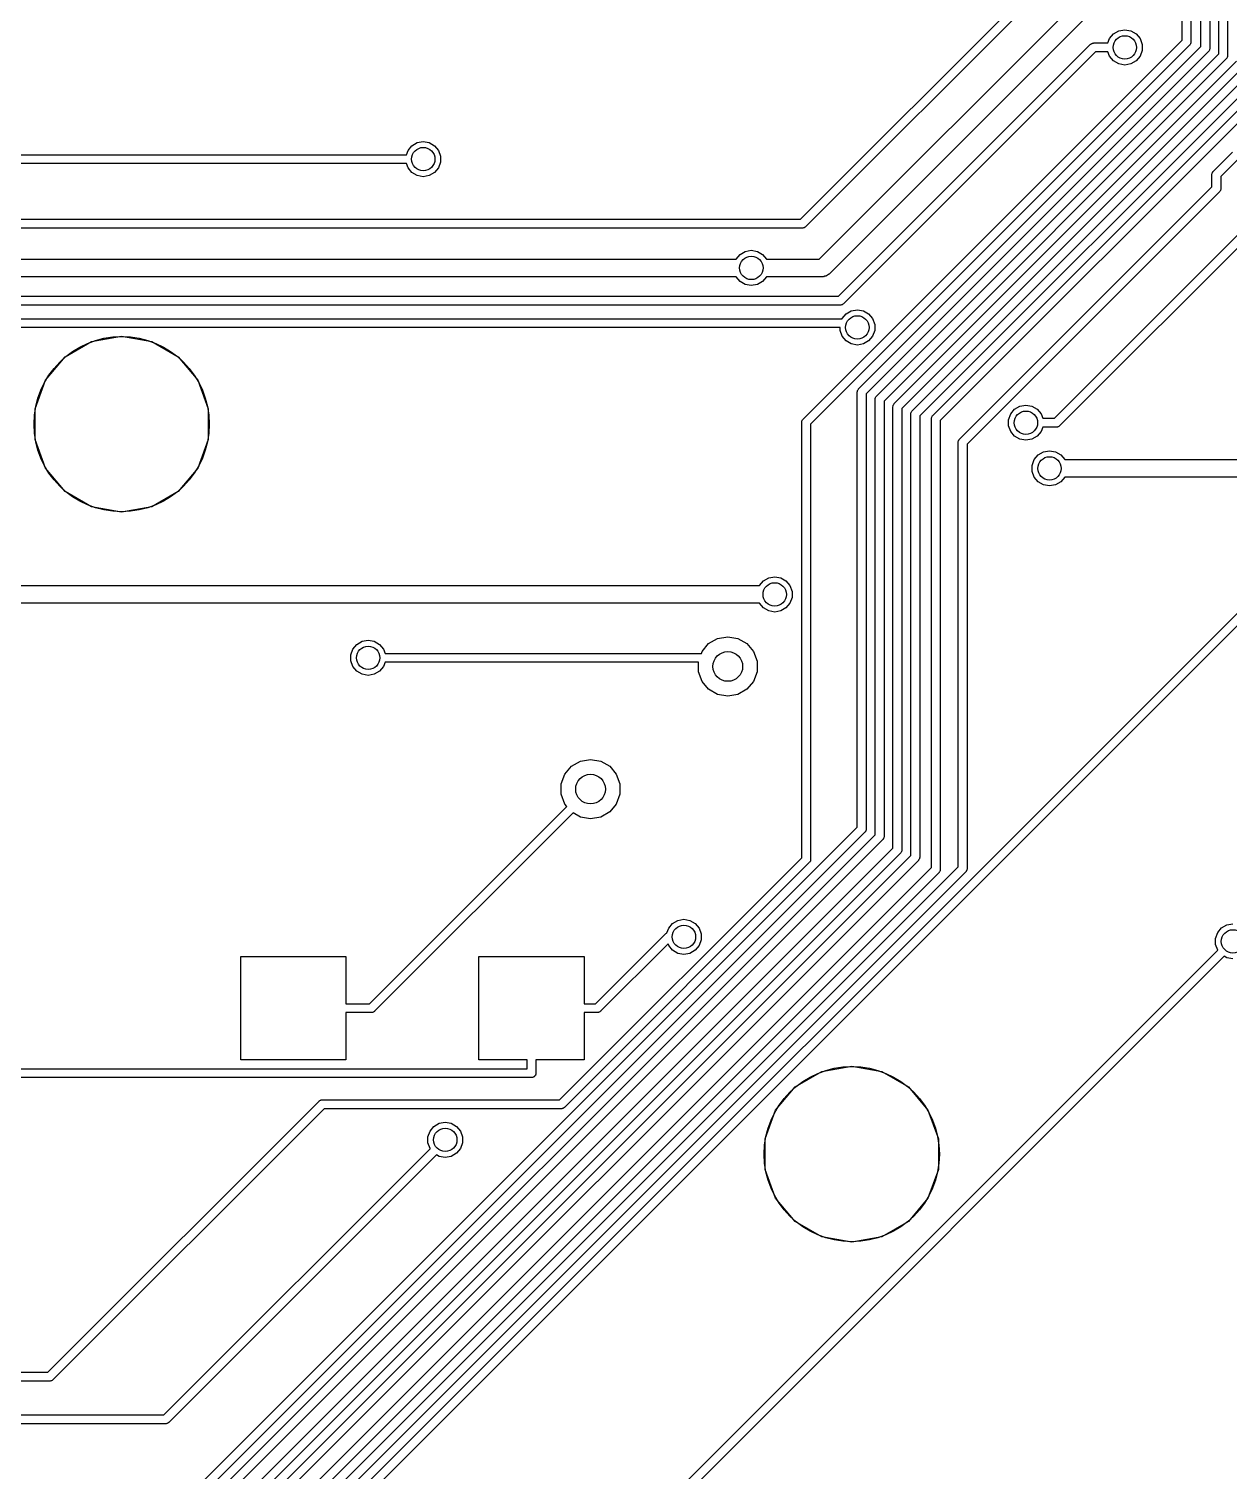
# Model space of a CAD drawing. Extents: x 0 to 100, y -163 to 0.
# Drawn here: x 23.41 to 43.96, y -130.43 to -105.73 of the extents above; entities that cross this region are included whole.
import ezdxf

# ---------------------------------------------------------------- set-up
doc = ezdxf.new("R2010")
doc.units = 0
doc.header["$MEASUREMENT"] = 0
doc.layers.add('BLACK', color=7, linetype='CONTINUOUS')

msp = doc.modelspace()

# ---------------------------------------------------------------- linework, layer by layer
at = {"layer": 'Black'}
for p, q in [((43.476, -106.035), (43.476, -96.3894)), ((43.6284, -96.4209), (43.6284, -106.066)), ((43.7808, -106.161), (43.7808, -96.5156)), ((43.9332, -96.5472), (43.9332, -106.193)), ((36.6228, -108.991), (41.6823, -103.931)), ((41.8124, -104.017), (36.7083, -109.121)), ((43.153, -105.927), (43.153, -104.305)), ((43.3054, -104.337), (43.3054, -105.958)), ((36.9438, -109.675), (42.0849, -104.534)), ((42.2972, -104.746), (37.112, -109.931)), ((36.6645, -112.415), (43.153, -105.927)), ((41.8858, -105.973), (41.9129, -105.899)), ((41.9129, -105.899), (41.9801, -105.819)), ((41.9801, -105.819), (42.0707, -105.767)), ((42.0707, -105.767), (42.1737, -105.748)), ((42.1737, -105.748), (42.2767, -105.767)), ((42.2767, -105.767), (42.3673, -105.819)), ((42.3673, -105.819), (42.4345, -105.899)), ((42.4345, -105.899), (42.4703, -105.997)), ((43.2831, -106.012), (36.7946, -112.501)), ((37.2745, -110.309), (41.5878, -105.996)), ((41.6733, -106.126), (37.36, -110.439)), ((37.6167, -111.894), (43.476, -106.035)), ((43.606, -106.12), (37.7468, -111.979)), ((37.9218, -112.02), (43.7808, -106.161)), ((41.5878, -105.996), (41.5906, -105.994)), ((41.5906, -105.994), (41.5927, -105.991)), ((41.5927, -105.991), (41.6013, -105.986)), ((41.6013, -105.986), (41.6095, -105.98)), ((41.6095, -105.98), (41.6127, -105.98)), ((41.6127, -105.98), (41.6156, -105.978)), ((41.6156, -105.978), (41.6254, -105.976)), ((41.6254, -105.976), (41.6351, -105.974)), ((41.6351, -105.974), (41.6384, -105.974)), ((41.6384, -105.974), (41.6417, -105.973)), ((41.6417, -105.973), (41.8858, -105.973)), ((41.8858, -106.126), (41.6733, -106.126)), ((41.9129, -106.2), (41.8858, -106.126)), ((42.4703, -106.102), (42.4345, -106.2)), ((42.4703, -105.997), (42.4703, -106.102)), ((43.285, -106.009), (43.2831, -106.012)), ((43.2876, -106.007), (43.285, -106.009)), ((43.2926, -105.999), (43.2876, -106.007)), ((43.2983, -105.99), (43.2926, -105.999)), ((43.2991, -105.987), (43.2983, -105.99)), ((43.3008, -105.984), (43.2991, -105.987)), ((43.3025, -105.974), (43.3008, -105.984)), ((43.3051, -105.965), (43.3025, -105.974)), ((43.3054, -105.958), (43.3048, -105.961)), ((43.3048, -105.961), (43.3051, -105.965)), ((43.608, -106.117), (43.606, -106.12)), ((43.6105, -106.115), (43.608, -106.117)), ((43.6155, -106.107), (43.6105, -106.115)), ((43.6212, -106.099), (43.6155, -106.107)), ((43.6221, -106.095), (43.6212, -106.099)), ((43.6238, -106.092), (43.6221, -106.095)), ((43.6255, -106.083), (43.6238, -106.092)), ((43.6281, -106.073), (43.6255, -106.083)), ((43.6284, -106.066), (43.6278, -106.07)), ((43.6278, -106.07), (43.6281, -106.073)), ((43.9332, -106.193), (43.9326, -106.196)), ((43.9326, -106.196), (43.9329, -106.199)), ((43.9108, -106.246), (38.0519, -112.105)), ((38.2269, -112.146), (44.0856, -106.287)), ((44.2157, -106.373), (38.357, -112.231)), ((38.5321, -112.274), (44.3904, -106.416)), ((41.9801, -106.28), (41.9129, -106.2)), ((42.0707, -106.332), (41.9801, -106.28)), ((42.1737, -106.351), (42.0707, -106.332)), ((42.2767, -106.332), (42.1737, -106.351)), ((42.3673, -106.28), (42.2767, -106.332)), ((42.4345, -106.2), (42.3673, -106.28)), ((43.9128, -106.244), (43.9108, -106.246)), ((43.9153, -106.242), (43.9128, -106.244)), ((43.9203, -106.233), (43.9153, -106.242)), ((43.926, -106.225), (43.9203, -106.233)), ((43.9269, -106.222), (43.926, -106.225)), ((43.9286, -106.219), (43.9269, -106.222)), ((43.9303, -106.209), (43.9286, -106.219)), ((43.9329, -106.199), (43.9303, -106.209)), ((44.5205, -106.501), (38.6622, -112.359)), ((38.8851, -112.352), (44.6952, -106.542)), ((44.8253, -106.628), (39.0152, -112.438)), ((30.0609, -107.679), (30.1639, -107.661)), ((30.1639, -107.661), (30.2669, -107.679)), ((17.7412, -107.886), (29.876, -107.886)), ((29.876, -107.886), (29.9031, -107.812)), ((29.9031, -107.812), (29.9703, -107.732)), ((29.9703, -107.732), (30.0609, -107.679)), ((30.2669, -107.679), (30.3575, -107.732)), ((30.3575, -107.732), (30.4247, -107.812)), ((30.4247, -107.812), (30.4605, -107.91)), ((30.4605, -107.91), (30.4605, -108.015)), ((43.6878, -108.172), (44.0172, -107.843)), ((29.876, -108.039), (17.7728, -108.039)), ((29.9031, -108.113), (29.876, -108.039)), ((29.9703, -108.193), (29.9031, -108.113)), ((30.4247, -108.113), (30.3575, -108.193)), ((30.4605, -108.015), (30.4247, -108.113)), ((43.6859, -108.175), (43.6878, -108.172)), ((44.1027, -107.973), (43.8179, -108.258)), ((30.0609, -108.245), (29.9703, -108.193)), ((30.1639, -108.264), (30.0609, -108.245)), ((30.2669, -108.245), (30.1639, -108.264)), ((30.3575, -108.193), (30.2669, -108.245)), ((43.6655, -108.226), (43.6661, -108.223)), ((43.6655, -108.435), (43.6655, -108.226)), ((43.6658, -108.219), (43.6684, -108.21)), ((43.6661, -108.223), (43.6658, -108.219)), ((43.6684, -108.21), (43.6701, -108.2)), ((43.6701, -108.2), (43.6718, -108.197)), ((43.6718, -108.197), (43.6726, -108.194)), ((43.6726, -108.194), (43.6784, -108.186)), ((43.6784, -108.186), (43.6833, -108.177)), ((43.6833, -108.177), (43.6859, -108.175)), ((43.8179, -108.258), (43.8179, -108.467)), ((39.3428, -112.758), (43.6655, -108.435)), ((43.7956, -108.521), (39.4729, -112.844)), ((43.7975, -108.518), (43.7956, -108.521)), ((43.8001, -108.516), (43.7975, -108.518)), ((43.8051, -108.507), (43.8001, -108.516)), ((43.8108, -108.499), (43.8051, -108.507)), ((43.8116, -108.496), (43.8108, -108.499)), ((43.8133, -108.493), (43.8116, -108.496)), ((43.815, -108.483), (43.8133, -108.493)), ((43.8176, -108.474), (43.815, -108.483)), ((43.8179, -108.467), (43.8173, -108.47)), ((43.8173, -108.47), (43.8176, -108.474)), ((40.9707, -112.4), (44.4753, -108.896)), ((17.0684, -108.991), (36.6228, -108.991)), ((36.6544, -109.143), (17.1, -109.143)), ((36.6577, -109.142), (36.6544, -109.143)), ((36.661, -109.143), (36.6577, -109.142)), ((36.6707, -109.14), (36.661, -109.143)), ((36.6805, -109.138), (36.6707, -109.14)), ((36.6834, -109.137), (36.6805, -109.138)), ((36.6866, -109.136), (36.6834, -109.137)), ((36.6948, -109.13), (36.6866, -109.136)), ((36.7034, -109.125), (36.6948, -109.13)), ((36.7055, -109.123), (36.7034, -109.125)), ((36.7083, -109.121), (36.7055, -109.123)), ((44.5608, -109.026), (41.0562, -112.53)), ((35.5189, -109.675), (35.5861, -109.594)), ((35.5861, -109.594), (35.6767, -109.542)), ((35.6767, -109.542), (35.7797, -109.524)), ((35.7797, -109.524), (35.8827, -109.542)), ((35.8827, -109.542), (35.9733, -109.594)), ((35.9733, -109.594), (36.0405, -109.675)), ((16.846, -109.675), (35.5187, -109.675)), ((35.5187, -109.675), (35.5189, -109.675)), ((36.0405, -109.675), (36.0407, -109.675)), ((36.0407, -109.675), (36.9438, -109.675)), ((35.5187, -109.975), (16.9081, -109.975)), ((35.5189, -109.976), (35.5187, -109.975)), ((35.5861, -110.056), (35.5189, -109.976)), ((35.6767, -110.108), (35.5861, -110.056)), ((35.7797, -110.126), (35.6767, -110.108)), ((35.8827, -110.108), (35.7797, -110.126)), ((35.9733, -110.056), (35.8827, -110.108)), ((36.0405, -109.976), (35.9733, -110.056)), ((36.0407, -109.975), (36.0405, -109.976)), ((37.0059, -109.975), (36.0407, -109.975)), ((37.0124, -109.974), (37.0059, -109.975)), ((37.019, -109.975), (37.0124, -109.974)), ((37.0379, -109.969), (37.019, -109.975)), ((37.0572, -109.966), (37.0379, -109.969)), ((37.0629, -109.963), (37.0572, -109.966)), ((37.0693, -109.961), (37.0629, -109.963)), ((37.0853, -109.95), (37.0693, -109.961)), ((37.1023, -109.94), (37.0853, -109.95)), ((37.1066, -109.935), (37.1023, -109.94)), ((37.112, -109.931), (37.1066, -109.935)), ((17.1385, -110.309), (37.2745, -110.309)), ((37.3061, -110.461), (17.1701, -110.461)), ((37.3094, -110.461), (37.3061, -110.461)), ((37.3127, -110.461), (37.3094, -110.461)), ((37.3224, -110.458), (37.3127, -110.461)), ((37.3322, -110.457), (37.3224, -110.458)), ((37.3351, -110.455), (37.3322, -110.457)), ((37.3339, -110.694), (37.4011, -110.614)), ((37.3383, -110.454), (37.3351, -110.455)), ((37.3465, -110.448), (37.3383, -110.454)), ((37.3551, -110.443), (37.3465, -110.448)), ((37.3572, -110.441), (37.3551, -110.443)), ((37.36, -110.439), (37.3572, -110.441)), ((37.4011, -110.614), (37.4917, -110.562)), ((37.4917, -110.562), (37.5947, -110.543)), ((37.5947, -110.543), (37.6977, -110.562)), ((37.6977, -110.562), (37.7883, -110.614)), ((37.7883, -110.614), (37.8555, -110.694)), ((20.1938, -110.695), (37.3336, -110.695)), ((37.2981, -110.847), (20.2254, -110.847)), ((37.2981, -110.897), (37.2981, -110.847)), ((37.3336, -110.695), (37.3339, -110.694)), ((37.8555, -110.694), (37.8913, -110.792)), ((37.8913, -110.792), (37.8913, -110.897)), ((24.0321, -111.347), (24.485, -111.085)), ((24.485, -111.085), (25, -110.994)), ((25, -110.994), (25.515, -111.085)), ((25.515, -111.085), (25.9679, -111.347)), ((37.3339, -110.995), (37.2981, -110.897)), ((37.4011, -111.075), (37.3339, -110.995)), ((37.4917, -111.127), (37.4011, -111.075)), ((37.5947, -111.146), (37.4917, -111.127)), ((37.6977, -111.127), (37.5947, -111.146)), ((37.7883, -111.075), (37.6977, -111.127)), ((37.8555, -110.995), (37.7883, -111.075)), ((37.8913, -110.897), (37.8555, -110.995)), ((23.696, -111.747), (24.0321, -111.347)), ((25.9679, -111.347), (26.304, -111.747)), ((23.5171, -112.239), (23.696, -111.747)), ((26.304, -111.747), (26.4829, -112.239)), ((37.5944, -111.948), (37.595, -111.945)), ((37.5944, -119.403), (37.5944, -111.948)), ((37.5947, -111.941), (37.5973, -111.932)), ((37.595, -111.945), (37.5947, -111.941)), ((37.5973, -111.932), (37.599, -111.922)), ((37.599, -111.922), (37.6007, -111.919)), ((37.6007, -111.919), (37.6015, -111.916)), ((37.6015, -111.916), (37.6073, -111.908)), ((37.6073, -111.908), (37.6122, -111.899)), ((37.6122, -111.899), (37.6148, -111.897)), ((37.6148, -111.897), (37.6167, -111.894)), ((37.7468, -111.979), (37.7468, -119.435)), ((37.8995, -112.074), (37.9001, -112.071)), ((37.8995, -119.53), (37.8995, -112.074)), ((37.8998, -112.067), (37.9024, -112.058)), ((37.9001, -112.071), (37.8998, -112.067)), ((37.9024, -112.058), (37.9041, -112.048)), ((37.9041, -112.048), (37.9058, -112.045)), ((37.9058, -112.045), (37.9066, -112.042)), ((37.9066, -112.042), (37.9124, -112.033)), ((37.9124, -112.033), (37.9173, -112.025)), ((37.9173, -112.025), (37.9199, -112.023)), ((37.9199, -112.023), (37.9218, -112.02)), ((38.0519, -112.105), (38.0519, -119.562)), ((23.5171, -112.761), (23.5171, -112.239)), ((26.4829, -112.239), (26.4829, -112.761)), ((38.2046, -112.2), (38.2052, -112.196)), ((38.2046, -119.759), (38.2046, -112.2)), ((38.2049, -112.193), (38.2075, -112.184)), ((38.2052, -112.196), (38.2049, -112.193)), ((38.2075, -112.184), (38.2092, -112.174)), ((38.2092, -112.174), (38.2109, -112.171)), ((38.2109, -112.171), (38.2117, -112.168)), ((38.2117, -112.168), (38.2175, -112.159)), ((38.2175, -112.159), (38.2224, -112.151)), ((38.2224, -112.151), (38.225, -112.149)), ((38.225, -112.149), (38.2269, -112.146)), ((38.357, -112.231), (38.357, -119.79)), ((38.5098, -112.328), (38.5104, -112.324)), ((38.5098, -119.884), (38.5098, -112.328)), ((38.5101, -112.321), (38.5127, -112.311)), ((38.5104, -112.324), (38.5101, -112.321)), ((38.5127, -112.311), (38.5144, -112.302)), ((38.5144, -112.302), (38.5161, -112.299)), ((38.5161, -112.299), (38.5169, -112.295)), ((38.5169, -112.295), (38.5227, -112.287)), ((38.5227, -112.287), (38.5276, -112.279)), ((38.5276, -112.279), (38.5302, -112.277)), ((38.5302, -112.277), (38.5321, -112.274)), ((38.6622, -112.359), (38.6622, -119.916)), ((38.8699, -112.374), (38.8757, -112.366)), ((38.8757, -112.366), (38.8806, -112.357)), ((38.8806, -112.357), (38.8832, -112.355)), ((38.8832, -112.355), (38.8851, -112.352)), ((40.1839, -112.424), (40.2197, -112.326)), ((40.2197, -112.326), (40.2869, -112.246)), ((40.2869, -112.246), (40.3775, -112.193)), ((40.3775, -112.193), (40.4805, -112.175)), ((40.4805, -112.175), (40.5835, -112.193)), ((40.5835, -112.193), (40.6741, -112.246)), ((40.6741, -112.246), (40.7413, -112.326)), ((40.7413, -112.326), (40.7684, -112.4)), ((36.6422, -112.469), (36.6428, -112.466)), ((36.6422, -119.924), (36.6422, -112.469)), ((36.6425, -112.462), (36.6451, -112.453)), ((36.6428, -112.466), (36.6425, -112.462)), ((36.6451, -112.453), (36.6468, -112.443)), ((36.6468, -112.443), (36.6485, -112.44)), ((36.6485, -112.44), (36.6493, -112.437)), ((36.6493, -112.437), (36.6551, -112.429)), ((36.6551, -112.429), (36.66, -112.42)), ((36.66, -112.42), (36.6626, -112.418)), ((36.6626, -112.418), (36.6645, -112.415)), ((36.7946, -112.501), (36.7946, -119.956)), ((38.8628, -112.406), (38.8634, -112.403)), ((38.8628, -120.093), (38.8628, -112.406)), ((38.8631, -112.4), (38.8657, -112.39)), ((38.8634, -112.403), (38.8631, -112.4)), ((38.8657, -112.39), (38.8674, -112.38)), ((38.8674, -112.38), (38.8691, -112.377)), ((38.8691, -112.377), (38.8699, -112.374)), ((39.0152, -112.438), (39.0152, -120.124)), ((40.1839, -112.529), (40.1839, -112.424)), ((40.2197, -112.627), (40.1839, -112.529)), ((40.7684, -112.552), (40.7413, -112.627)), ((40.7684, -112.4), (40.9707, -112.4)), ((41.0023, -112.552), (40.7684, -112.552)), ((41.0056, -112.552), (41.0023, -112.552)), ((41.0089, -112.552), (41.0056, -112.552)), ((41.0186, -112.55), (41.0089, -112.552)), ((41.0284, -112.548), (41.0186, -112.55)), ((41.0313, -112.546), (41.0284, -112.548)), ((41.0345, -112.545), (41.0313, -112.546)), ((41.0427, -112.54), (41.0345, -112.545)), ((41.0513, -112.535), (41.0427, -112.54)), ((41.0534, -112.532), (41.0513, -112.535)), ((41.0562, -112.53), (41.0534, -112.532)), ((23.696, -113.253), (23.5171, -112.761)), ((26.4829, -112.761), (26.304, -113.253)), ((39.3205, -112.812), (39.3211, -112.809)), ((39.3205, -120.082), (39.3205, -112.812)), ((39.3208, -112.805), (39.3234, -112.796)), ((39.3211, -112.809), (39.3208, -112.805)), ((39.3234, -112.796), (39.3251, -112.786)), ((39.3251, -112.786), (39.3268, -112.783)), ((39.3268, -112.783), (39.3276, -112.78)), ((39.3276, -112.78), (39.3334, -112.772)), ((39.3334, -112.772), (39.3383, -112.763)), ((39.3383, -112.763), (39.3409, -112.761)), ((39.3409, -112.761), (39.3428, -112.758)), ((39.4729, -112.844), (39.4729, -120.114)), ((40.2869, -112.707), (40.2197, -112.627)), ((40.3775, -112.759), (40.2869, -112.707)), ((40.4805, -112.777), (40.3775, -112.759)), ((40.5835, -112.759), (40.4805, -112.777)), ((40.6741, -112.707), (40.5835, -112.759)), ((40.7413, -112.627), (40.6741, -112.707)), ((40.5883, -113.206), (40.6241, -113.108)), ((40.6241, -113.108), (40.6913, -113.027)), ((40.6913, -113.027), (40.7819, -112.975)), ((40.7819, -112.975), (40.8849, -112.957)), ((40.8849, -112.957), (40.9879, -112.975)), ((40.9879, -112.975), (41.0785, -113.027)), ((41.0785, -113.027), (41.1457, -113.108)), ((41.1457, -113.108), (41.1459, -113.108)), ((41.1459, -113.108), (49.0657, -113.108)), ((24.0321, -113.653), (23.696, -113.253)), ((26.304, -113.253), (25.9679, -113.653)), ((40.5883, -113.31), (40.5883, -113.206)), ((40.6241, -113.409), (40.5883, -113.31)), ((40.6913, -113.489), (40.6241, -113.409)), ((40.7819, -113.541), (40.6913, -113.489)), ((40.8849, -113.559), (40.7819, -113.541)), ((40.9879, -113.541), (40.8849, -113.559)), ((41.0785, -113.489), (40.9879, -113.541)), ((41.1457, -113.409), (41.0785, -113.489)), ((41.1459, -113.408), (41.1457, -113.409)), ((49.0224, -113.408), (41.1459, -113.408)), ((24.485, -113.915), (24.0321, -113.653)), ((25.9679, -113.653), (25.515, -113.915)), ((25, -114.006), (24.485, -113.915)), ((25.515, -113.915), (25, -114.006)), ((25.2434, -134.59), (45.027, -114.807)), ((45.1124, -114.937), (25.3289, -134.721)), ((21.3311, -115.266), (35.9187, -115.266)), ((35.9187, -115.266), (35.9189, -115.266)), ((35.9189, -115.266), (35.9861, -115.185)), ((35.9861, -115.185), (36.0767, -115.133)), ((36.0767, -115.133), (36.1797, -115.115)), ((36.1797, -115.115), (36.2827, -115.133)), ((36.2827, -115.133), (36.3733, -115.185)), ((36.3733, -115.185), (36.4405, -115.266)), ((36.4405, -115.266), (36.4763, -115.364)), ((35.9187, -115.566), (21.3932, -115.566)), ((35.9189, -115.567), (35.9187, -115.566)), ((35.9861, -115.647), (35.9189, -115.567)), ((36.4405, -115.567), (36.3733, -115.647)), ((36.4763, -115.468), (36.4405, -115.567)), ((36.4763, -115.364), (36.4763, -115.468)), ((36.0767, -115.699), (35.9861, -115.647)), ((36.1797, -115.717), (36.0767, -115.699)), ((36.2827, -115.699), (36.1797, -115.717)), ((36.3733, -115.647), (36.2827, -115.699)), ((28.9602, -116.351), (29.0274, -116.271)), ((29.0274, -116.271), (29.118, -116.218)), ((29.118, -116.218), (29.221, -116.2)), ((29.221, -116.2), (29.324, -116.218)), ((29.324, -116.218), (29.4146, -116.271)), ((29.4146, -116.271), (29.4818, -116.351)), ((34.9354, -116.395), (35.0492, -116.259)), ((35.0492, -116.259), (35.2026, -116.171)), ((35.2026, -116.171), (35.377, -116.14)), ((35.377, -116.14), (35.5514, -116.171)), ((35.5514, -116.171), (35.7048, -116.259)), ((35.7048, -116.259), (35.8186, -116.395)), ((28.9244, -116.449), (28.9602, -116.351)), ((28.9244, -116.553), (28.9244, -116.449)), ((28.9602, -116.652), (28.9244, -116.553)), ((29.4818, -116.351), (29.5089, -116.425)), ((29.5089, -116.425), (34.9245, -116.425)), ((34.9245, -116.425), (34.9354, -116.395)), ((35.8186, -116.395), (35.8792, -116.561)), ((35.8792, -116.561), (35.8792, -116.739)), ((29.0274, -116.732), (28.9602, -116.652)), ((29.118, -116.784), (29.0274, -116.732)), ((29.221, -116.802), (29.118, -116.784)), ((29.324, -116.784), (29.221, -116.802)), ((29.4146, -116.732), (29.324, -116.784)), ((29.4818, -116.652), (29.4146, -116.732)), ((29.5089, -116.577), (29.4818, -116.652)), ((34.8748, -116.577), (29.5089, -116.577)), ((34.8748, -116.739), (34.8748, -116.577)), ((34.9354, -116.905), (34.8748, -116.739)), ((35.8792, -116.739), (35.8186, -116.905)), ((35.0492, -117.041), (34.9354, -116.905)), ((35.2026, -117.129), (35.0492, -117.041)), ((35.7048, -117.041), (35.5514, -117.129)), ((35.8186, -116.905), (35.7048, -117.041)), ((35.377, -117.16), (35.2026, -117.129)), ((35.5514, -117.129), (35.377, -117.16)), ((32.6992, -118.359), (32.8526, -118.271)), ((32.8526, -118.271), (33.027, -118.24)), ((33.027, -118.24), (33.2014, -118.271)), ((33.2014, -118.271), (33.3548, -118.359)), ((32.5248, -118.661), (32.5854, -118.495)), ((32.5854, -118.495), (32.6992, -118.359)), ((33.3548, -118.359), (33.4686, -118.495)), ((33.4686, -118.495), (33.5292, -118.661)), ((32.5248, -118.839), (32.5248, -118.661)), ((33.5292, -118.661), (33.5292, -118.839)), ((32.5854, -119.005), (32.5248, -118.839)), ((32.6214, -119.048), (32.5854, -119.005)), ((33.4686, -119.005), (33.3548, -119.141)), ((33.5292, -118.839), (33.4686, -119.005)), ((29.2454, -122.424), (32.6214, -119.048)), ((32.7277, -119.157), (29.3309, -122.554)), ((32.8526, -119.229), (32.7277, -119.157)), ((33.027, -119.26), (32.8526, -119.229)), ((33.2014, -119.229), (33.027, -119.26)), ((33.3548, -119.141), (33.2014, -119.229)), ((25.8851, -131.544), (37.8995, -119.53)), ((26.1805, -130.817), (37.5944, -119.403)), ((37.7245, -119.489), (26.2659, -130.947)), ((37.7264, -119.486), (37.7245, -119.489)), ((37.729, -119.484), (37.7264, -119.486)), ((37.734, -119.475), (37.729, -119.484)), ((37.7397, -119.467), (37.734, -119.475)), ((37.7405, -119.464), (37.7397, -119.467)), ((37.7422, -119.461), (37.7405, -119.464)), ((37.7439, -119.451), (37.7422, -119.461)), ((37.7465, -119.442), (37.7439, -119.451)), ((37.7468, -119.435), (37.7462, -119.438)), ((37.7462, -119.438), (37.7465, -119.442)), ((25.7959, -132.167), (38.2046, -119.759)), ((38.0296, -119.615), (25.9706, -131.674)), ((38.0315, -119.613), (38.0296, -119.615)), ((38.0341, -119.611), (38.0315, -119.613)), ((38.039, -119.602), (38.0341, -119.611)), ((38.0448, -119.594), (38.039, -119.602)), ((38.0456, -119.591), (38.0448, -119.594)), ((38.0473, -119.588), (38.0456, -119.591)), ((38.049, -119.578), (38.0473, -119.588)), ((38.0516, -119.568), (38.049, -119.578)), ((38.0519, -119.562), (38.0513, -119.565)), ((38.0513, -119.565), (38.0516, -119.568)), ((25.7551, -132.639), (38.5098, -119.884)), ((38.6399, -119.97), (25.8405, -132.769)), ((38.3347, -119.844), (25.8813, -132.297)), ((32.4963, -124.07), (36.6422, -119.924)), ((36.7723, -120.009), (32.5818, -124.2)), ((36.7742, -120.007), (36.7723, -120.009)), ((36.7768, -120.005), (36.7742, -120.007)), ((36.7817, -119.996), (36.7768, -120.005)), ((36.7875, -119.988), (36.7817, -119.996)), ((36.7883, -119.985), (36.7875, -119.988)), ((36.79, -119.982), (36.7883, -119.985)), ((36.7917, -119.972), (36.79, -119.982)), ((36.7943, -119.962), (36.7917, -119.972)), ((36.7946, -119.956), (36.794, -119.959)), ((36.794, -119.959), (36.7943, -119.962)), ((38.3366, -119.841), (38.3347, -119.844)), ((38.3392, -119.839), (38.3366, -119.841)), ((38.3441, -119.83), (38.3392, -119.839)), ((38.3499, -119.822), (38.3441, -119.83)), ((38.3507, -119.819), (38.3499, -119.822)), ((38.3524, -119.816), (38.3507, -119.819)), ((38.3541, -119.806), (38.3524, -119.816)), ((38.3567, -119.797), (38.3541, -119.806)), ((38.357, -119.79), (38.3564, -119.793)), ((38.3564, -119.793), (38.3567, -119.797)), ((38.6418, -119.967), (38.6399, -119.97)), ((38.6444, -119.965), (38.6418, -119.967)), ((38.6493, -119.956), (38.6444, -119.965)), ((38.6551, -119.948), (38.6493, -119.956)), ((38.6559, -119.945), (38.6551, -119.948)), ((38.6576, -119.942), (38.6559, -119.945)), ((38.6593, -119.932), (38.6576, -119.942)), ((38.6619, -119.923), (38.6593, -119.932)), ((38.6622, -119.916), (38.6616, -119.919)), ((38.6616, -119.919), (38.6619, -119.923)), ((25.6379, -133.765), (39.3205, -120.082)), ((25.7116, -133.244), (38.8628, -120.093)), ((39.4506, -120.168), (25.7234, -133.895)), ((38.9929, -120.178), (25.7971, -133.374)), ((38.9948, -120.175), (38.9929, -120.178)), ((38.9974, -120.173), (38.9948, -120.175)), ((39.0024, -120.165), (38.9974, -120.173)), ((39.0081, -120.156), (39.0024, -120.165)), ((39.0089, -120.153), (39.0081, -120.156)), ((39.0106, -120.15), (39.0089, -120.153)), ((39.0123, -120.141), (39.0106, -120.15)), ((39.0149, -120.131), (39.0123, -120.141)), ((39.0152, -120.124), (39.0146, -120.128)), ((39.0146, -120.128), (39.0149, -120.131)), ((39.4525, -120.165), (39.4506, -120.168)), ((39.4551, -120.163), (39.4525, -120.165)), ((39.46, -120.154), (39.4551, -120.163)), ((39.4658, -120.146), (39.46, -120.154)), ((39.4666, -120.143), (39.4658, -120.146)), ((39.4683, -120.14), (39.4666, -120.143)), ((39.47, -120.13), (39.4683, -120.14)), ((39.4726, -120.121), (39.47, -120.13)), ((39.4729, -120.114), (39.4723, -120.117)), ((39.4723, -120.117), (39.4726, -120.121)), ((34.4325, -121.049), (34.5231, -120.997)), ((34.5231, -120.997), (34.6261, -120.978)), ((34.6261, -120.978), (34.7291, -120.997)), ((34.7291, -120.997), (34.8197, -121.049)), ((33.1131, -122.424), (34.3113, -121.226)), ((34.3113, -121.226), (34.3141, -121.224)), ((34.3141, -121.224), (34.3162, -121.221)), ((34.3162, -121.221), (34.3248, -121.216)), ((34.3248, -121.216), (34.333, -121.21)), ((34.333, -121.21), (34.3359, -121.21)), ((34.3359, -121.21), (34.3653, -121.129)), ((34.3653, -121.129), (34.4325, -121.049)), ((34.8197, -121.049), (34.8869, -121.129)), ((34.8869, -121.129), (34.9227, -121.227)), ((34.9227, -121.227), (34.9227, -121.332)), ((43.7283, -121.305), (43.7641, -121.206)), ((43.7641, -121.206), (43.8313, -121.126)), ((43.8313, -121.126), (43.9219, -121.074)), ((43.9219, -121.074), (44.0249, -121.056)), ((30.1367, -135.137), (43.7652, -121.509)), ((34.3539, -121.399), (33.1986, -122.554)), ((34.3653, -121.43), (34.3539, -121.399)), ((34.4325, -121.51), (34.3653, -121.43)), ((34.8869, -121.43), (34.8197, -121.51)), ((34.9227, -121.332), (34.8869, -121.43)), ((43.7283, -121.409), (43.7283, -121.305)), ((43.7641, -121.508), (43.7283, -121.409)), ((43.7652, -121.509), (43.7641, -121.508)), ((27.0382, -123.384), (27.0382, -121.616)), ((27.0382, -121.616), (28.8365, -121.616)), ((28.8365, -121.616), (28.8365, -122.424)), ((43.8761, -121.613), (30.2222, -135.267)), ((31.1175, -123.384), (31.1175, -121.616)), ((31.1175, -121.616), (32.9158, -121.616)), ((32.9158, -121.616), (32.9158, -122.424)), ((34.5231, -121.562), (34.4325, -121.51)), ((34.6261, -121.581), (34.5231, -121.562)), ((34.7291, -121.562), (34.6261, -121.581)), ((34.8197, -121.51), (34.7291, -121.562)), ((43.9219, -121.64), (43.8761, -121.613)), ((44.0249, -121.658), (43.9219, -121.64)), ((28.8365, -122.424), (29.2454, -122.424)), ((32.9158, -122.424), (33.1131, -122.424)), ((29.277, -122.576), (28.8365, -122.576)), ((28.8365, -122.576), (28.8365, -123.384)), ((29.2803, -122.576), (29.277, -122.576)), ((29.2836, -122.576), (29.2803, -122.576)), ((29.2933, -122.573), (29.2836, -122.576)), ((29.3031, -122.572), (29.2933, -122.573)), ((29.306, -122.57), (29.3031, -122.572)), ((29.3092, -122.569), (29.306, -122.57)), ((29.3174, -122.563), (29.3092, -122.569)), ((29.326, -122.558), (29.3174, -122.563)), ((29.3281, -122.556), (29.326, -122.558)), ((29.3309, -122.554), (29.3281, -122.556)), ((33.1447, -122.576), (32.9158, -122.576)), ((32.9158, -122.576), (32.9158, -123.384)), ((33.148, -122.576), (33.1447, -122.576)), ((33.1513, -122.576), (33.148, -122.576)), ((33.161, -122.573), (33.1513, -122.576)), ((33.1708, -122.572), (33.161, -122.573)), ((33.1737, -122.57), (33.1708, -122.572)), ((33.1769, -122.569), (33.1737, -122.57)), ((33.1851, -122.563), (33.1769, -122.569)), ((33.1937, -122.558), (33.1851, -122.563)), ((33.1958, -122.556), (33.1937, -122.558)), ((33.1986, -122.554), (33.1958, -122.556)), ((28.8365, -123.384), (27.0382, -123.384)), ((31.9404, -123.384), (31.1175, -123.384)), ((31.9404, -123.537), (31.9404, -123.384)), ((32.9158, -123.384), (32.0928, -123.384)), ((32.0928, -123.384), (32.0928, -123.613)), ((32.0166, -123.689), (22.3596, -123.689)), ((22.4358, -123.537), (31.9404, -123.537)), ((32.0232, -123.688), (32.0166, -123.689)), ((32.0298, -123.688), (32.0232, -123.688)), ((32.0361, -123.686), (32.0298, -123.688)), ((32.0427, -123.684), (32.0361, -123.686)), ((32.0484, -123.681), (32.0427, -123.684)), ((32.0547, -123.679), (32.0484, -123.681)), ((32.0598, -123.675), (32.0547, -123.679)), ((32.0656, -123.671), (32.0598, -123.675)), ((32.0699, -123.666), (32.0656, -123.671)), ((32.075, -123.662), (32.0699, -123.666)), ((32.0783, -123.656), (32.075, -123.662)), ((32.0826, -123.651), (32.0783, -123.656)), ((32.0849, -123.645), (32.0826, -123.651)), ((32.0882, -123.639), (32.0849, -123.645)), ((32.0894, -123.632), (32.0882, -123.639)), ((32.0916, -123.626), (32.0894, -123.632)), ((32.0928, -123.613), (32.0916, -123.619)), ((32.0916, -123.619), (32.0916, -123.626)), ((36.5321, -123.847), (36.985, -123.585)), ((36.985, -123.585), (37.5, -123.494)), ((37.5, -123.494), (38.015, -123.585)), ((38.015, -123.585), (38.4679, -123.847)), ((36.196, -124.247), (36.5321, -123.847)), ((38.4679, -123.847), (38.804, -124.247)), ((23.7372, -128.735), (28.3799, -124.092)), ((28.4654, -124.222), (23.8227, -128.865)), ((28.3799, -124.092), (28.3827, -124.09)), ((28.3827, -124.09), (28.3848, -124.088)), ((28.3848, -124.088), (28.3934, -124.083)), ((28.3934, -124.083), (28.4016, -124.077)), ((28.4016, -124.077), (28.4048, -124.076)), ((28.4048, -124.076), (28.4077, -124.074)), ((28.4077, -124.074), (28.4175, -124.073)), ((28.4175, -124.073), (28.4272, -124.07)), ((28.4272, -124.07), (28.4305, -124.07)), ((28.4305, -124.07), (28.4338, -124.07)), ((28.4338, -124.07), (32.4963, -124.07)), ((32.5279, -124.222), (28.4654, -124.222)), ((32.5312, -124.222), (32.5279, -124.222)), ((32.5345, -124.222), (32.5312, -124.222)), ((32.5442, -124.219), (32.5345, -124.222)), ((32.554, -124.218), (32.5442, -124.219)), ((32.5569, -124.216), (32.554, -124.218)), ((32.5601, -124.215), (32.5569, -124.216)), ((32.5683, -124.209), (32.5601, -124.215)), ((32.5769, -124.204), (32.5683, -124.209)), ((32.579, -124.202), (32.5769, -124.204)), ((32.5818, -124.2), (32.579, -124.202)), ((30.3466, -124.525), (30.4372, -124.472)), ((30.4372, -124.472), (30.5402, -124.454)), ((30.5402, -124.454), (30.6432, -124.472)), ((30.6432, -124.472), (30.7338, -124.525)), ((36.0171, -124.739), (36.196, -124.247)), ((38.804, -124.247), (38.9829, -124.739)), ((30.2436, -124.703), (30.2794, -124.605)), ((30.2436, -124.808), (30.2436, -124.703)), ((30.2794, -124.605), (30.3466, -124.525)), ((30.7338, -124.525), (30.801, -124.605)), ((30.801, -124.605), (30.8368, -124.703)), ((30.8368, -124.703), (30.8368, -124.808)), ((25.724, -129.464), (30.2805, -124.907)), ((30.2794, -124.906), (30.2436, -124.808)), ((30.2805, -124.907), (30.2794, -124.906)), ((30.801, -124.906), (30.7338, -124.986)), ((30.8368, -124.808), (30.801, -124.906)), ((36.0171, -125.261), (36.0171, -124.739)), ((38.9829, -124.739), (38.9829, -125.261)), ((30.3914, -125.012), (25.8095, -129.594)), ((30.4372, -125.038), (30.3914, -125.012)), ((30.5402, -125.057), (30.4372, -125.038)), ((30.6432, -125.038), (30.5402, -125.057)), ((30.7338, -124.986), (30.6432, -125.038)), ((36.196, -125.753), (36.0171, -125.261)), ((38.9829, -125.261), (38.804, -125.753)), ((36.5321, -126.153), (36.196, -125.753)), ((38.804, -125.753), (38.4679, -126.153)), ((36.985, -126.415), (36.5321, -126.153)), ((38.4679, -126.153), (38.015, -126.415)), ((37.5, -126.506), (36.985, -126.415)), ((38.015, -126.415), (37.5, -126.506)), ((5.0728, -128.735), (23.7372, -128.735)), ((23.7688, -128.887), (5.10436, -128.887)), ((23.7721, -128.887), (23.7688, -128.887)), ((23.7754, -128.887), (23.7721, -128.887)), ((23.7851, -128.884), (23.7754, -128.887)), ((23.7949, -128.883), (23.7851, -128.884)), ((23.7978, -128.881), (23.7949, -128.883)), ((23.801, -128.88), (23.7978, -128.881)), ((23.8092, -128.874), (23.801, -128.88)), ((23.8178, -128.869), (23.8092, -128.874)), ((23.8199, -128.867), (23.8178, -128.869)), ((23.8227, -128.865), (23.8199, -128.867)), ((9.165, -129.464), (25.724, -129.464)), ((25.7556, -129.616), (9.165, -129.616)), ((25.7589, -129.616), (25.7556, -129.616)), ((25.7622, -129.616), (25.7589, -129.616)), ((25.7719, -129.613), (25.7622, -129.616)), ((25.7817, -129.612), (25.7719, -129.613)), ((25.7846, -129.61), (25.7817, -129.612)), ((25.7878, -129.609), (25.7846, -129.61)), ((25.796, -129.603), (25.7878, -129.609)), ((25.8046, -129.598), (25.796, -129.603)), ((25.8067, -129.596), (25.8046, -129.598)), ((25.8095, -129.594), (25.8067, -129.596))]:
    msp.add_line(p, q, dxfattribs=at)
for centre, radius in [((42.1737, -106.049), 0.2), ((30.1639, -107.962), 0.2), ((35.7797, -109.825), 0.2), ((37.5947, -110.844), 0.2), ((25, -112.5), 1.5), ((40.4805, -112.476), 0.2), ((40.8849, -113.258), 0.2), ((36.1797, -115.416), 0.2), ((29.221, -116.501), 0.2), ((35.377, -116.65), 0.254), ((33.027, -118.75), 0.254), ((34.6261, -121.279), 0.2), ((44.0249, -121.357), 0.2), ((37.5, -125), 1.5), ((30.5402, -124.755), 0.2)]:
    msp.add_circle(centre, radius, dxfattribs=at)

doc.saveas('drawing.dxf')
